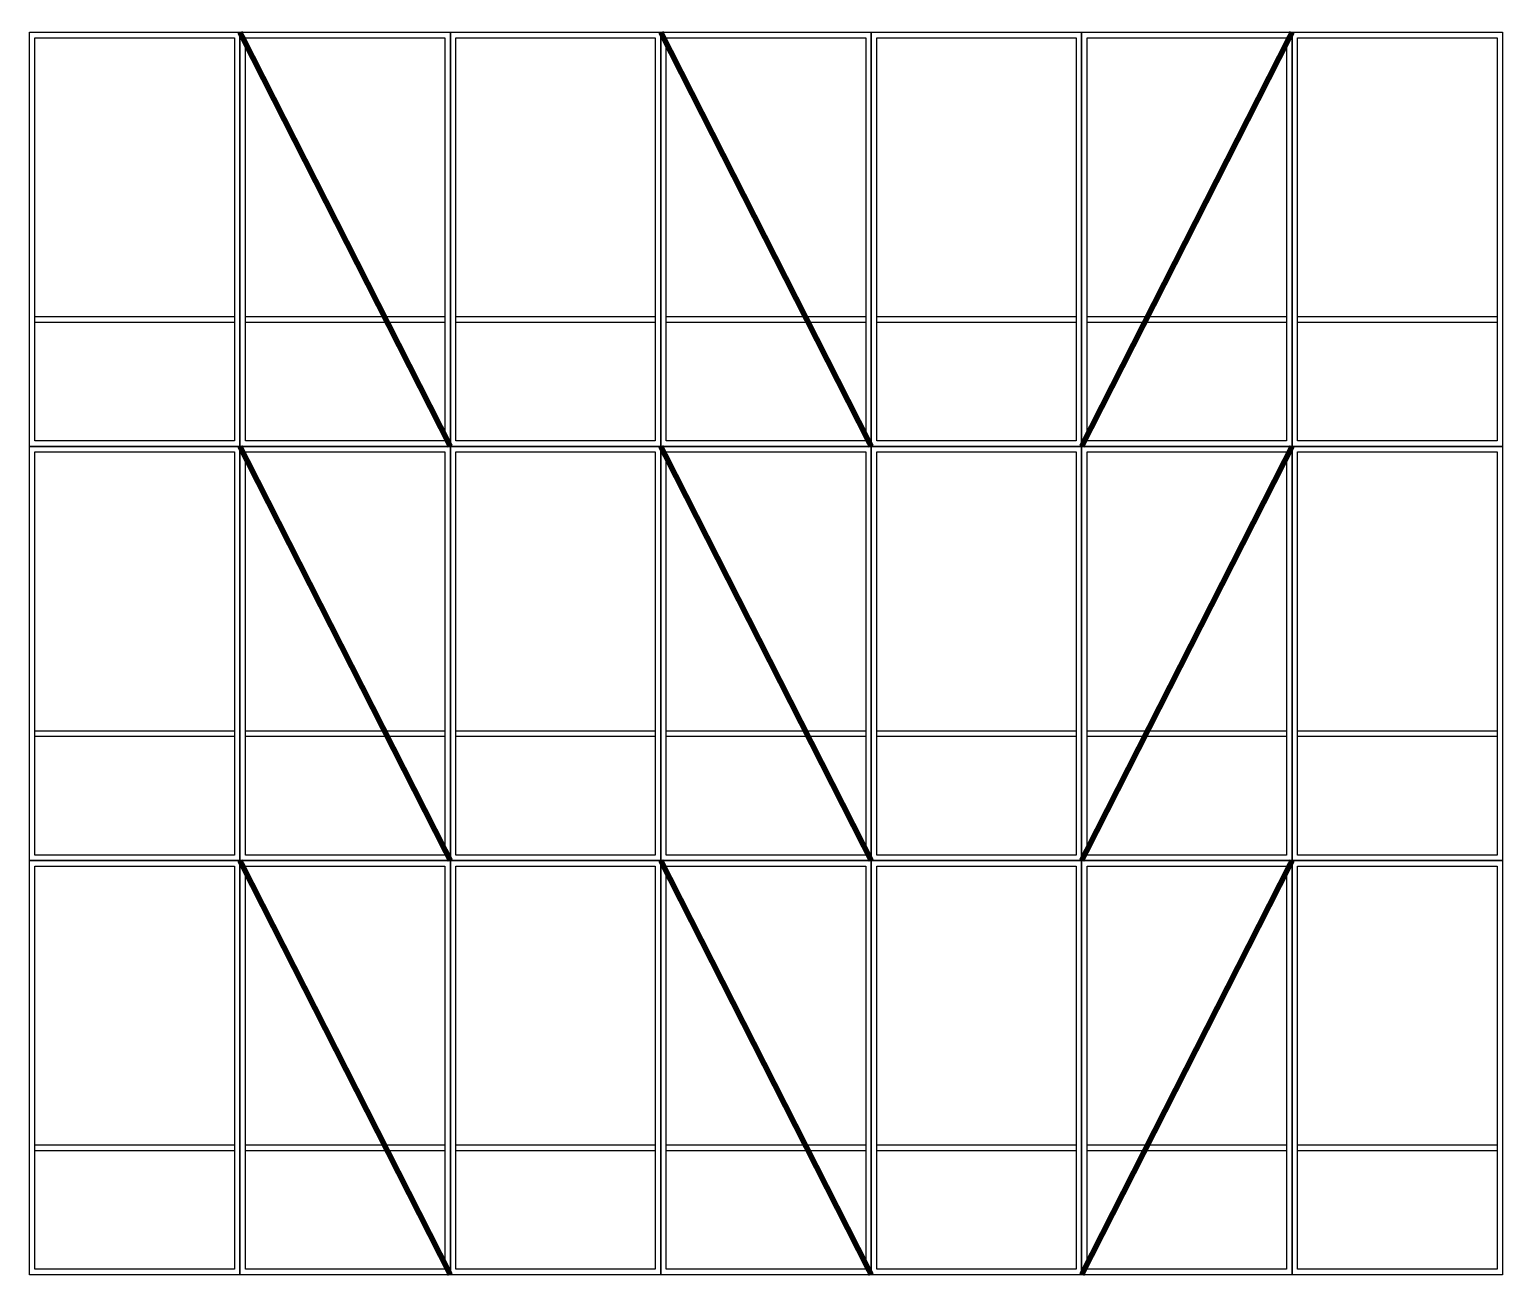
# Model space of a CAD drawing. Header units: metres. Extents: x -300 to 4827, y -95 to 2390.
# Drawn here: x 4173 to 4707, y 342 to 791 of the extents above; entities that cross this region are included whole.
import ezdxf

# ---------------------------------------------------------------- set-up
doc = ezdxf.new("R2010")
doc.units = ezdxf.units.M
for name, color, linetype in [('diagonal_braces', 5, 'CONTINUOUS'), ('rect_polygon', 7, 'CONTINUOUS'), ('rung', 7, 'CONTINUOUS')]:
    doc.layers.add(name, color=color, linetype=linetype)

msp = doc.modelspace()

# ---------------------------------------------------------------- linework, layer by layer
at = {"layer": 'diagonal_braces'}
for points in [[(4249.6, 790, 2, 2, 0), (4325.8, 640, 2, 2, 0)], [(4249.6, 790, 2, 2, 0), (4325.8, 640, 2, 2, 0)], [(4249.6, 790, 2, 2, 0), (4325.8, 640, 2, 2, 0)], [(4249.6, 790, 2, 2, 0), (4325.8, 640, 2, 2, 0)], [(4249.6, 790, 2, 2, 0), (4325.8, 640, 2, 2, 0)], [(4249.6, 790, 2, 2, 0), (4325.8, 640, 2, 2, 0)], [(4249.6, 790, 2, 2, 0), (4325.8, 640, 2, 2, 0)], [(4249.6, 790, 2, 2, 0), (4325.8, 640, 2, 2, 0)], [(4402, 790, 2, 2, 0), (4478.2, 640, 2, 2, 0)], [(4402, 790, 2, 2, 0), (4478.2, 640, 2, 2, 0)], [(4402, 790, 2, 2, 0), (4478.2, 640, 2, 2, 0)], [(4402, 790, 2, 2, 0), (4478.2, 640, 2, 2, 0)], [(4402, 790, 2, 2, 0), (4478.2, 640, 2, 2, 0)], [(4402, 790, 2, 2, 0), (4478.2, 640, 2, 2, 0)], [(4402, 790, 2, 2, 0), (4478.2, 640, 2, 2, 0)], [(4402, 790, 2, 2, 0), (4478.2, 640, 2, 2, 0)], [(4554.4, 640, 2, 2, 0), (4630.6, 790, 2, 2, 0)], [(4554.4, 640, 2, 2, 0), (4630.6, 790, 2, 2, 0)], [(4554.4, 640, 2, 2, 0), (4630.6, 790, 2, 2, 0)], [(4554.4, 640, 2, 2, 0), (4630.6, 790, 2, 2, 0)], [(4554.4, 640, 2, 2, 0), (4630.6, 790, 2, 2, 0)], [(4554.4, 640, 2, 2, 0), (4630.6, 790, 2, 2, 0)], [(4554.4, 640, 2, 2, 0), (4630.6, 790, 2, 2, 0)], [(4554.4, 640, 2, 2, 0), (4630.6, 790, 2, 2, 0)], [(4249.6, 640, 2, 2, 0), (4325.8, 490, 2, 2, 0)], [(4249.6, 640, 2, 2, 0), (4325.8, 490, 2, 2, 0)], [(4249.6, 640, 2, 2, 0), (4325.8, 490, 2, 2, 0)], [(4249.6, 640, 2, 2, 0), (4325.8, 490, 2, 2, 0)], [(4249.6, 640, 2, 2, 0), (4325.8, 490, 2, 2, 0)], [(4249.6, 640, 2, 2, 0), (4325.8, 490, 2, 2, 0)], [(4249.6, 640, 2, 2, 0), (4325.8, 490, 2, 2, 0)], [(4249.6, 640, 2, 2, 0), (4325.8, 490, 2, 2, 0)], [(4402, 640, 2, 2, 0), (4478.2, 490, 2, 2, 0)], [(4402, 640, 2, 2, 0), (4478.2, 490, 2, 2, 0)], [(4402, 640, 2, 2, 0), (4478.2, 490, 2, 2, 0)], [(4402, 640, 2, 2, 0), (4478.2, 490, 2, 2, 0)], [(4402, 640, 2, 2, 0), (4478.2, 490, 2, 2, 0)], [(4402, 640, 2, 2, 0), (4478.2, 490, 2, 2, 0)], [(4402, 640, 2, 2, 0), (4478.2, 490, 2, 2, 0)], [(4402, 640, 2, 2, 0), (4478.2, 490, 2, 2, 0)], [(4554.4, 490, 2, 2, 0), (4630.6, 640, 2, 2, 0)], [(4554.4, 490, 2, 2, 0), (4630.6, 640, 2, 2, 0)], [(4554.4, 490, 2, 2, 0), (4630.6, 640, 2, 2, 0)], [(4554.4, 490, 2, 2, 0), (4630.6, 640, 2, 2, 0)], [(4554.4, 490, 2, 2, 0), (4630.6, 640, 2, 2, 0)], [(4554.4, 490, 2, 2, 0), (4630.6, 640, 2, 2, 0)], [(4554.4, 490, 2, 2, 0), (4630.6, 640, 2, 2, 0)], [(4554.4, 490, 2, 2, 0), (4630.6, 640, 2, 2, 0)], [(4249.6, 490, 2, 2, 0), (4325.8, 340, 2, 2, 0)], [(4249.6, 490, 2, 2, 0), (4325.8, 340, 2, 2, 0)], [(4249.6, 490, 2, 2, 0), (4325.8, 340, 2, 2, 0)], [(4249.6, 490, 2, 2, 0), (4325.8, 340, 2, 2, 0)], [(4249.6, 490, 2, 2, 0), (4325.8, 340, 2, 2, 0)], [(4249.6, 490, 2, 2, 0), (4325.8, 340, 2, 2, 0)], [(4249.6, 490, 2, 2, 0), (4325.8, 340, 2, 2, 0)], [(4249.6, 490, 2, 2, 0), (4325.8, 340, 2, 2, 0)], [(4402, 490, 2, 2, 0), (4478.2, 340, 2, 2, 0)], [(4402, 490, 2, 2, 0), (4478.2, 340, 2, 2, 0)], [(4402, 490, 2, 2, 0), (4478.2, 340, 2, 2, 0)], [(4402, 490, 2, 2, 0), (4478.2, 340, 2, 2, 0)], [(4402, 490, 2, 2, 0), (4478.2, 340, 2, 2, 0)], [(4402, 490, 2, 2, 0), (4478.2, 340, 2, 2, 0)], [(4402, 490, 2, 2, 0), (4478.2, 340, 2, 2, 0)], [(4402, 490, 2, 2, 0), (4478.2, 340, 2, 2, 0)], [(4554.4, 340, 2, 2, 0), (4630.6, 490, 2, 2, 0)], [(4554.4, 340, 2, 2, 0), (4630.6, 490, 2, 2, 0)], [(4554.4, 340, 2, 2, 0), (4630.6, 490, 2, 2, 0)], [(4554.4, 340, 2, 2, 0), (4630.6, 490, 2, 2, 0)], [(4554.4, 340, 2, 2, 0), (4630.6, 490, 2, 2, 0)], [(4554.4, 340, 2, 2, 0), (4630.6, 490, 2, 2, 0)], [(4554.4, 340, 2, 2, 0), (4630.6, 490, 2, 2, 0)], [(4554.4, 340, 2, 2, 0), (4630.6, 490, 2, 2, 0)]]:
    msp.add_lwpolyline(points, format="xyseb", dxfattribs=at)
at = {"layer": 'rect_polygon'}
for points in [[(4173.4, 640), (4173.4, 790), (4249.6, 790), (4249.6, 640)], [(4173.4, 640), (4173.4, 790), (4249.6, 790), (4249.6, 640)], [(4173.4, 640), (4173.4, 790), (4249.6, 790), (4249.6, 640)], [(4173.4, 640), (4173.4, 790), (4249.6, 790), (4249.6, 640)], [(4173.4, 640), (4173.4, 790), (4249.6, 790), (4249.6, 640)], [(4173.4, 640), (4173.4, 790), (4249.6, 790), (4249.6, 640)], [(4173.4, 640), (4173.4, 790), (4249.6, 790), (4249.6, 640)], [(4173.4, 640), (4173.4, 790), (4249.6, 790), (4249.6, 640)], [(4249.6, 640), (4249.6, 790), (4325.8, 790), (4325.8, 640)], [(4249.6, 640), (4249.6, 790), (4325.8, 790), (4325.8, 640)], [(4249.6, 640), (4249.6, 790), (4325.8, 790), (4325.8, 640)], [(4249.6, 640), (4249.6, 790), (4325.8, 790), (4325.8, 640)], [(4249.6, 640), (4249.6, 790), (4325.8, 790), (4325.8, 640)], [(4249.6, 640), (4249.6, 790), (4325.8, 790), (4325.8, 640)], [(4249.6, 640), (4249.6, 790), (4325.8, 790), (4325.8, 640)], [(4249.6, 640), (4249.6, 790), (4325.8, 790), (4325.8, 640)], [(4325.8, 640), (4325.8, 790), (4402, 790), (4402, 640)], [(4325.8, 640), (4325.8, 790), (4402, 790), (4402, 640)], [(4325.8, 640), (4325.8, 790), (4402, 790), (4402, 640)], [(4325.8, 640), (4325.8, 790), (4402, 790), (4402, 640)], [(4325.8, 640), (4325.8, 790), (4402, 790), (4402, 640)], [(4325.8, 640), (4325.8, 790), (4402, 790), (4402, 640)], [(4325.8, 640), (4325.8, 790), (4402, 790), (4402, 640)], [(4325.8, 640), (4325.8, 790), (4402, 790), (4402, 640)], [(4402, 640), (4402, 790), (4478.2, 790), (4478.2, 640)], [(4402, 640), (4402, 790), (4478.2, 790), (4478.2, 640)], [(4402, 640), (4402, 790), (4478.2, 790), (4478.2, 640)], [(4402, 640), (4402, 790), (4478.2, 790), (4478.2, 640)], [(4402, 640), (4402, 790), (4478.2, 790), (4478.2, 640)], [(4402, 640), (4402, 790), (4478.2, 790), (4478.2, 640)], [(4402, 640), (4402, 790), (4478.2, 790), (4478.2, 640)], [(4402, 640), (4402, 790), (4478.2, 790), (4478.2, 640)], [(4478.2, 640), (4478.2, 790), (4554.4, 790), (4554.4, 640)], [(4478.2, 640), (4478.2, 790), (4554.4, 790), (4554.4, 640)], [(4478.2, 640), (4478.2, 790), (4554.4, 790), (4554.4, 640)], [(4478.2, 640), (4478.2, 790), (4554.4, 790), (4554.4, 640)], [(4478.2, 640), (4478.2, 790), (4554.4, 790), (4554.4, 640)], [(4478.2, 640), (4478.2, 790), (4554.4, 790), (4554.4, 640)], [(4478.2, 640), (4478.2, 790), (4554.4, 790), (4554.4, 640)], [(4478.2, 640), (4478.2, 790), (4554.4, 790), (4554.4, 640)], [(4554.4, 640), (4554.4, 790), (4630.6, 790), (4630.6, 640)], [(4554.4, 640), (4554.4, 790), (4630.6, 790), (4630.6, 640)], [(4554.4, 640), (4554.4, 790), (4630.6, 790), (4630.6, 640)], [(4554.4, 640), (4554.4, 790), (4630.6, 790), (4630.6, 640)], [(4554.4, 640), (4554.4, 790), (4630.6, 790), (4630.6, 640)], [(4554.4, 640), (4554.4, 790), (4630.6, 790), (4630.6, 640)], [(4554.4, 640), (4554.4, 790), (4630.6, 790), (4630.6, 640)], [(4554.4, 640), (4554.4, 790), (4630.6, 790), (4630.6, 640)], [(4630.6, 640), (4630.6, 790), (4706.8, 790), (4706.8, 640)], [(4630.6, 640), (4630.6, 790), (4706.8, 790), (4706.8, 640)], [(4630.6, 640), (4630.6, 790), (4706.8, 790), (4706.8, 640)], [(4630.6, 640), (4630.6, 790), (4706.8, 790), (4706.8, 640)], [(4630.6, 640), (4630.6, 790), (4706.8, 790), (4706.8, 640)], [(4630.6, 640), (4630.6, 790), (4706.8, 790), (4706.8, 640)], [(4630.6, 640), (4630.6, 790), (4706.8, 790), (4706.8, 640)], [(4630.6, 640), (4630.6, 790), (4706.8, 790), (4706.8, 640)], [(4175.4, 642), (4175.4, 788), (4247.6, 788), (4247.6, 642)], [(4175.4, 642), (4175.4, 788), (4247.6, 788), (4247.6, 642)], [(4175.4, 642), (4175.4, 788), (4247.6, 788), (4247.6, 642)], [(4175.4, 642), (4175.4, 788), (4247.6, 788), (4247.6, 642)], [(4175.4, 642), (4175.4, 788), (4247.6, 788), (4247.6, 642)], [(4175.4, 642), (4175.4, 788), (4247.6, 788), (4247.6, 642)], [(4175.4, 642), (4175.4, 788), (4247.6, 788), (4247.6, 642)], [(4175.4, 642), (4175.4, 788), (4247.6, 788), (4247.6, 642)], [(4251.6, 642), (4251.6, 788), (4323.8, 788), (4323.8, 642)], [(4251.6, 642), (4251.6, 788), (4323.8, 788), (4323.8, 642)], [(4251.6, 642), (4251.6, 788), (4323.8, 788), (4323.8, 642)], [(4251.6, 642), (4251.6, 788), (4323.8, 788), (4323.8, 642)], [(4251.6, 642), (4251.6, 788), (4323.8, 788), (4323.8, 642)], [(4251.6, 642), (4251.6, 788), (4323.8, 788), (4323.8, 642)], [(4251.6, 642), (4251.6, 788), (4323.8, 788), (4323.8, 642)], [(4251.6, 642), (4251.6, 788), (4323.8, 788), (4323.8, 642)], [(4327.8, 642), (4327.8, 788), (4400, 788), (4400, 642)], [(4327.8, 642), (4327.8, 788), (4400, 788), (4400, 642)], [(4327.8, 642), (4327.8, 788), (4400, 788), (4400, 642)], [(4327.8, 642), (4327.8, 788), (4400, 788), (4400, 642)], [(4327.8, 642), (4327.8, 788), (4400, 788), (4400, 642)], [(4327.8, 642), (4327.8, 788), (4400, 788), (4400, 642)], [(4327.8, 642), (4327.8, 788), (4400, 788), (4400, 642)], [(4327.8, 642), (4327.8, 788), (4400, 788), (4400, 642)], [(4404, 642), (4404, 788), (4476.2, 788), (4476.2, 642)], [(4404, 642), (4404, 788), (4476.2, 788), (4476.2, 642)], [(4404, 642), (4404, 788), (4476.2, 788), (4476.2, 642)], [(4404, 642), (4404, 788), (4476.2, 788), (4476.2, 642)], [(4404, 642), (4404, 788), (4476.2, 788), (4476.2, 642)], [(4404, 642), (4404, 788), (4476.2, 788), (4476.2, 642)], [(4404, 642), (4404, 788), (4476.2, 788), (4476.2, 642)], [(4404, 642), (4404, 788), (4476.2, 788), (4476.2, 642)], [(4480.2, 642), (4480.2, 788), (4552.4, 788), (4552.4, 642)], [(4480.2, 642), (4480.2, 788), (4552.4, 788), (4552.4, 642)], [(4480.2, 642), (4480.2, 788), (4552.4, 788), (4552.4, 642)], [(4480.2, 642), (4480.2, 788), (4552.4, 788), (4552.4, 642)], [(4480.2, 642), (4480.2, 788), (4552.4, 788), (4552.4, 642)], [(4480.2, 642), (4480.2, 788), (4552.4, 788), (4552.4, 642)], [(4480.2, 642), (4480.2, 788), (4552.4, 788), (4552.4, 642)], [(4480.2, 642), (4480.2, 788), (4552.4, 788), (4552.4, 642)], [(4556.4, 642), (4556.4, 788), (4628.6, 788), (4628.6, 642)], [(4556.4, 642), (4556.4, 788), (4628.6, 788), (4628.6, 642)], [(4556.4, 642), (4556.4, 788), (4628.6, 788), (4628.6, 642)], [(4556.4, 642), (4556.4, 788), (4628.6, 788), (4628.6, 642)], [(4556.4, 642), (4556.4, 788), (4628.6, 788), (4628.6, 642)], [(4556.4, 642), (4556.4, 788), (4628.6, 788), (4628.6, 642)], [(4556.4, 642), (4556.4, 788), (4628.6, 788), (4628.6, 642)], [(4556.4, 642), (4556.4, 788), (4628.6, 788), (4628.6, 642)], [(4632.6, 642), (4632.6, 788), (4704.8, 788), (4704.8, 642)], [(4632.6, 642), (4632.6, 788), (4704.8, 788), (4704.8, 642)], [(4632.6, 642), (4632.6, 788), (4704.8, 788), (4704.8, 642)], [(4632.6, 642), (4632.6, 788), (4704.8, 788), (4704.8, 642)], [(4632.6, 642), (4632.6, 788), (4704.8, 788), (4704.8, 642)], [(4632.6, 642), (4632.6, 788), (4704.8, 788), (4704.8, 642)], [(4632.6, 642), (4632.6, 788), (4704.8, 788), (4704.8, 642)], [(4632.6, 642), (4632.6, 788), (4704.8, 788), (4704.8, 642)], [(4173.4, 490), (4173.4, 640), (4249.6, 640), (4249.6, 490)], [(4173.4, 490), (4173.4, 640), (4249.6, 640), (4249.6, 490)], [(4173.4, 490), (4173.4, 640), (4249.6, 640), (4249.6, 490)], [(4173.4, 490), (4173.4, 640), (4249.6, 640), (4249.6, 490)], [(4173.4, 490), (4173.4, 640), (4249.6, 640), (4249.6, 490)], [(4173.4, 490), (4173.4, 640), (4249.6, 640), (4249.6, 490)], [(4173.4, 490), (4173.4, 640), (4249.6, 640), (4249.6, 490)], [(4173.4, 490), (4173.4, 640), (4249.6, 640), (4249.6, 490)], [(4175.4, 492), (4175.4, 638), (4247.6, 638), (4247.6, 492)], [(4175.4, 492), (4175.4, 638), (4247.6, 638), (4247.6, 492)], [(4175.4, 492), (4175.4, 638), (4247.6, 638), (4247.6, 492)], [(4175.4, 492), (4175.4, 638), (4247.6, 638), (4247.6, 492)], [(4175.4, 492), (4175.4, 638), (4247.6, 638), (4247.6, 492)], [(4175.4, 492), (4175.4, 638), (4247.6, 638), (4247.6, 492)], [(4175.4, 492), (4175.4, 638), (4247.6, 638), (4247.6, 492)], [(4175.4, 492), (4175.4, 638), (4247.6, 638), (4247.6, 492)], [(4249.6, 490), (4249.6, 640), (4325.8, 640), (4325.8, 490)], [(4249.6, 490), (4249.6, 640), (4325.8, 640), (4325.8, 490)], [(4249.6, 490), (4249.6, 640), (4325.8, 640), (4325.8, 490)], [(4249.6, 490), (4249.6, 640), (4325.8, 640), (4325.8, 490)], [(4249.6, 490), (4249.6, 640), (4325.8, 640), (4325.8, 490)], [(4249.6, 490), (4249.6, 640), (4325.8, 640), (4325.8, 490)], [(4249.6, 490), (4249.6, 640), (4325.8, 640), (4325.8, 490)], [(4249.6, 490), (4249.6, 640), (4325.8, 640), (4325.8, 490)], [(4251.6, 492), (4251.6, 638), (4323.8, 638), (4323.8, 492)], [(4251.6, 492), (4251.6, 638), (4323.8, 638), (4323.8, 492)], [(4251.6, 492), (4251.6, 638), (4323.8, 638), (4323.8, 492)], [(4251.6, 492), (4251.6, 638), (4323.8, 638), (4323.8, 492)], [(4251.6, 492), (4251.6, 638), (4323.8, 638), (4323.8, 492)], [(4251.6, 492), (4251.6, 638), (4323.8, 638), (4323.8, 492)], [(4251.6, 492), (4251.6, 638), (4323.8, 638), (4323.8, 492)], [(4251.6, 492), (4251.6, 638), (4323.8, 638), (4323.8, 492)], [(4325.8, 490), (4325.8, 640), (4402, 640), (4402, 490)], [(4325.8, 490), (4325.8, 640), (4402, 640), (4402, 490)], [(4325.8, 490), (4325.8, 640), (4402, 640), (4402, 490)], [(4325.8, 490), (4325.8, 640), (4402, 640), (4402, 490)], [(4325.8, 490), (4325.8, 640), (4402, 640), (4402, 490)], [(4325.8, 490), (4325.8, 640), (4402, 640), (4402, 490)], [(4325.8, 490), (4325.8, 640), (4402, 640), (4402, 490)], [(4325.8, 490), (4325.8, 640), (4402, 640), (4402, 490)], [(4327.8, 492), (4327.8, 638), (4400, 638), (4400, 492)], [(4327.8, 492), (4327.8, 638), (4400, 638), (4400, 492)], [(4327.8, 492), (4327.8, 638), (4400, 638), (4400, 492)], [(4327.8, 492), (4327.8, 638), (4400, 638), (4400, 492)], [(4327.8, 492), (4327.8, 638), (4400, 638), (4400, 492)], [(4327.8, 492), (4327.8, 638), (4400, 638), (4400, 492)], [(4327.8, 492), (4327.8, 638), (4400, 638), (4400, 492)], [(4327.8, 492), (4327.8, 638), (4400, 638), (4400, 492)], [(4402, 490), (4402, 640), (4478.2, 640), (4478.2, 490)], [(4402, 490), (4402, 640), (4478.2, 640), (4478.2, 490)], [(4402, 490), (4402, 640), (4478.2, 640), (4478.2, 490)], [(4402, 490), (4402, 640), (4478.2, 640), (4478.2, 490)], [(4402, 490), (4402, 640), (4478.2, 640), (4478.2, 490)], [(4402, 490), (4402, 640), (4478.2, 640), (4478.2, 490)], [(4402, 490), (4402, 640), (4478.2, 640), (4478.2, 490)], [(4402, 490), (4402, 640), (4478.2, 640), (4478.2, 490)], [(4404, 492), (4404, 638), (4476.2, 638), (4476.2, 492)], [(4404, 492), (4404, 638), (4476.2, 638), (4476.2, 492)], [(4404, 492), (4404, 638), (4476.2, 638), (4476.2, 492)], [(4404, 492), (4404, 638), (4476.2, 638), (4476.2, 492)], [(4404, 492), (4404, 638), (4476.2, 638), (4476.2, 492)], [(4404, 492), (4404, 638), (4476.2, 638), (4476.2, 492)], [(4404, 492), (4404, 638), (4476.2, 638), (4476.2, 492)], [(4404, 492), (4404, 638), (4476.2, 638), (4476.2, 492)], [(4478.2, 490), (4478.2, 640), (4554.4, 640), (4554.4, 490)], [(4478.2, 490), (4478.2, 640), (4554.4, 640), (4554.4, 490)], [(4478.2, 490), (4478.2, 640), (4554.4, 640), (4554.4, 490)], [(4478.2, 490), (4478.2, 640), (4554.4, 640), (4554.4, 490)], [(4478.2, 490), (4478.2, 640), (4554.4, 640), (4554.4, 490)], [(4478.2, 490), (4478.2, 640), (4554.4, 640), (4554.4, 490)], [(4478.2, 490), (4478.2, 640), (4554.4, 640), (4554.4, 490)], [(4478.2, 490), (4478.2, 640), (4554.4, 640), (4554.4, 490)], [(4480.2, 492), (4480.2, 638), (4552.4, 638), (4552.4, 492)], [(4480.2, 492), (4480.2, 638), (4552.4, 638), (4552.4, 492)], [(4480.2, 492), (4480.2, 638), (4552.4, 638), (4552.4, 492)], [(4480.2, 492), (4480.2, 638), (4552.4, 638), (4552.4, 492)], [(4480.2, 492), (4480.2, 638), (4552.4, 638), (4552.4, 492)], [(4480.2, 492), (4480.2, 638), (4552.4, 638), (4552.4, 492)], [(4480.2, 492), (4480.2, 638), (4552.4, 638), (4552.4, 492)], [(4480.2, 492), (4480.2, 638), (4552.4, 638), (4552.4, 492)], [(4554.4, 490), (4554.4, 640), (4630.6, 640), (4630.6, 490)], [(4554.4, 490), (4554.4, 640), (4630.6, 640), (4630.6, 490)], [(4554.4, 490), (4554.4, 640), (4630.6, 640), (4630.6, 490)], [(4554.4, 490), (4554.4, 640), (4630.6, 640), (4630.6, 490)], [(4554.4, 490), (4554.4, 640), (4630.6, 640), (4630.6, 490)], [(4554.4, 490), (4554.4, 640), (4630.6, 640), (4630.6, 490)], [(4554.4, 490), (4554.4, 640), (4630.6, 640), (4630.6, 490)], [(4554.4, 490), (4554.4, 640), (4630.6, 640), (4630.6, 490)], [(4556.4, 492), (4556.4, 638), (4628.6, 638), (4628.6, 492)], [(4556.4, 492), (4556.4, 638), (4628.6, 638), (4628.6, 492)], [(4556.4, 492), (4556.4, 638), (4628.6, 638), (4628.6, 492)], [(4556.4, 492), (4556.4, 638), (4628.6, 638), (4628.6, 492)], [(4556.4, 492), (4556.4, 638), (4628.6, 638), (4628.6, 492)], [(4556.4, 492), (4556.4, 638), (4628.6, 638), (4628.6, 492)], [(4556.4, 492), (4556.4, 638), (4628.6, 638), (4628.6, 492)], [(4556.4, 492), (4556.4, 638), (4628.6, 638), (4628.6, 492)], [(4630.6, 490), (4630.6, 640), (4706.8, 640), (4706.8, 490)], [(4630.6, 490), (4630.6, 640), (4706.8, 640), (4706.8, 490)], [(4630.6, 490), (4630.6, 640), (4706.8, 640), (4706.8, 490)], [(4630.6, 490), (4630.6, 640), (4706.8, 640), (4706.8, 490)], [(4630.6, 490), (4630.6, 640), (4706.8, 640), (4706.8, 490)], [(4630.6, 490), (4630.6, 640), (4706.8, 640), (4706.8, 490)], [(4630.6, 490), (4630.6, 640), (4706.8, 640), (4706.8, 490)], [(4630.6, 490), (4630.6, 640), (4706.8, 640), (4706.8, 490)], [(4632.6, 492), (4632.6, 638), (4704.8, 638), (4704.8, 492)], [(4632.6, 492), (4632.6, 638), (4704.8, 638), (4704.8, 492)], [(4632.6, 492), (4632.6, 638), (4704.8, 638), (4704.8, 492)], [(4632.6, 492), (4632.6, 638), (4704.8, 638), (4704.8, 492)], [(4632.6, 492), (4632.6, 638), (4704.8, 638), (4704.8, 492)], [(4632.6, 492), (4632.6, 638), (4704.8, 638), (4704.8, 492)], [(4632.6, 492), (4632.6, 638), (4704.8, 638), (4704.8, 492)], [(4632.6, 492), (4632.6, 638), (4704.8, 638), (4704.8, 492)], [(4173.4, 340), (4173.4, 490), (4249.6, 490), (4249.6, 340)], [(4173.4, 340), (4173.4, 490), (4249.6, 490), (4249.6, 340)], [(4173.4, 340), (4173.4, 490), (4249.6, 490), (4249.6, 340)], [(4173.4, 340), (4173.4, 490), (4249.6, 490), (4249.6, 340)], [(4173.4, 340), (4173.4, 490), (4249.6, 490), (4249.6, 340)], [(4173.4, 340), (4173.4, 490), (4249.6, 490), (4249.6, 340)], [(4173.4, 340), (4173.4, 490), (4249.6, 490), (4249.6, 340)], [(4173.4, 340), (4173.4, 490), (4249.6, 490), (4249.6, 340)], [(4175.4, 342), (4175.4, 488), (4247.6, 488), (4247.6, 342)], [(4175.4, 342), (4175.4, 488), (4247.6, 488), (4247.6, 342)], [(4175.4, 342), (4175.4, 488), (4247.6, 488), (4247.6, 342)], [(4175.4, 342), (4175.4, 488), (4247.6, 488), (4247.6, 342)], [(4175.4, 342), (4175.4, 488), (4247.6, 488), (4247.6, 342)], [(4175.4, 342), (4175.4, 488), (4247.6, 488), (4247.6, 342)], [(4175.4, 342), (4175.4, 488), (4247.6, 488), (4247.6, 342)], [(4175.4, 342), (4175.4, 488), (4247.6, 488), (4247.6, 342)], [(4249.6, 340), (4249.6, 490), (4325.8, 490), (4325.8, 340)], [(4249.6, 340), (4249.6, 490), (4325.8, 490), (4325.8, 340)], [(4249.6, 340), (4249.6, 490), (4325.8, 490), (4325.8, 340)], [(4249.6, 340), (4249.6, 490), (4325.8, 490), (4325.8, 340)], [(4249.6, 340), (4249.6, 490), (4325.8, 490), (4325.8, 340)], [(4249.6, 340), (4249.6, 490), (4325.8, 490), (4325.8, 340)], [(4249.6, 340), (4249.6, 490), (4325.8, 490), (4325.8, 340)], [(4249.6, 340), (4249.6, 490), (4325.8, 490), (4325.8, 340)], [(4251.6, 342), (4251.6, 488), (4323.8, 488), (4323.8, 342)], [(4251.6, 342), (4251.6, 488), (4323.8, 488), (4323.8, 342)], [(4251.6, 342), (4251.6, 488), (4323.8, 488), (4323.8, 342)], [(4251.6, 342), (4251.6, 488), (4323.8, 488), (4323.8, 342)], [(4251.6, 342), (4251.6, 488), (4323.8, 488), (4323.8, 342)], [(4251.6, 342), (4251.6, 488), (4323.8, 488), (4323.8, 342)], [(4251.6, 342), (4251.6, 488), (4323.8, 488), (4323.8, 342)], [(4251.6, 342), (4251.6, 488), (4323.8, 488), (4323.8, 342)], [(4325.8, 340), (4325.8, 490), (4402, 490), (4402, 340)], [(4325.8, 340), (4325.8, 490), (4402, 490), (4402, 340)], [(4325.8, 340), (4325.8, 490), (4402, 490), (4402, 340)], [(4325.8, 340), (4325.8, 490), (4402, 490), (4402, 340)], [(4325.8, 340), (4325.8, 490), (4402, 490), (4402, 340)], [(4325.8, 340), (4325.8, 490), (4402, 490), (4402, 340)], [(4325.8, 340), (4325.8, 490), (4402, 490), (4402, 340)], [(4325.8, 340), (4325.8, 490), (4402, 490), (4402, 340)], [(4327.8, 342), (4327.8, 488), (4400, 488), (4400, 342)], [(4327.8, 342), (4327.8, 488), (4400, 488), (4400, 342)], [(4327.8, 342), (4327.8, 488), (4400, 488), (4400, 342)], [(4327.8, 342), (4327.8, 488), (4400, 488), (4400, 342)], [(4327.8, 342), (4327.8, 488), (4400, 488), (4400, 342)], [(4327.8, 342), (4327.8, 488), (4400, 488), (4400, 342)], [(4327.8, 342), (4327.8, 488), (4400, 488), (4400, 342)], [(4327.8, 342), (4327.8, 488), (4400, 488), (4400, 342)], [(4402, 340), (4402, 490), (4478.2, 490), (4478.2, 340)], [(4402, 340), (4402, 490), (4478.2, 490), (4478.2, 340)], [(4402, 340), (4402, 490), (4478.2, 490), (4478.2, 340)], [(4402, 340), (4402, 490), (4478.2, 490), (4478.2, 340)], [(4402, 340), (4402, 490), (4478.2, 490), (4478.2, 340)], [(4402, 340), (4402, 490), (4478.2, 490), (4478.2, 340)], [(4402, 340), (4402, 490), (4478.2, 490), (4478.2, 340)], [(4402, 340), (4402, 490), (4478.2, 490), (4478.2, 340)], [(4404, 342), (4404, 488), (4476.2, 488), (4476.2, 342)], [(4404, 342), (4404, 488), (4476.2, 488), (4476.2, 342)], [(4404, 342), (4404, 488), (4476.2, 488), (4476.2, 342)], [(4404, 342), (4404, 488), (4476.2, 488), (4476.2, 342)], [(4404, 342), (4404, 488), (4476.2, 488), (4476.2, 342)], [(4404, 342), (4404, 488), (4476.2, 488), (4476.2, 342)], [(4404, 342), (4404, 488), (4476.2, 488), (4476.2, 342)], [(4404, 342), (4404, 488), (4476.2, 488), (4476.2, 342)], [(4478.2, 340), (4478.2, 490), (4554.4, 490), (4554.4, 340)], [(4478.2, 340), (4478.2, 490), (4554.4, 490), (4554.4, 340)], [(4478.2, 340), (4478.2, 490), (4554.4, 490), (4554.4, 340)], [(4478.2, 340), (4478.2, 490), (4554.4, 490), (4554.4, 340)], [(4478.2, 340), (4478.2, 490), (4554.4, 490), (4554.4, 340)], [(4478.2, 340), (4478.2, 490), (4554.4, 490), (4554.4, 340)], [(4478.2, 340), (4478.2, 490), (4554.4, 490), (4554.4, 340)], [(4478.2, 340), (4478.2, 490), (4554.4, 490), (4554.4, 340)], [(4480.2, 342), (4480.2, 488), (4552.4, 488), (4552.4, 342)], [(4480.2, 342), (4480.2, 488), (4552.4, 488), (4552.4, 342)], [(4480.2, 342), (4480.2, 488), (4552.4, 488), (4552.4, 342)], [(4480.2, 342), (4480.2, 488), (4552.4, 488), (4552.4, 342)], [(4480.2, 342), (4480.2, 488), (4552.4, 488), (4552.4, 342)], [(4480.2, 342), (4480.2, 488), (4552.4, 488), (4552.4, 342)], [(4480.2, 342), (4480.2, 488), (4552.4, 488), (4552.4, 342)], [(4480.2, 342), (4480.2, 488), (4552.4, 488), (4552.4, 342)], [(4554.4, 340), (4554.4, 490), (4630.6, 490), (4630.6, 340)], [(4554.4, 340), (4554.4, 490), (4630.6, 490), (4630.6, 340)], [(4554.4, 340), (4554.4, 490), (4630.6, 490), (4630.6, 340)], [(4554.4, 340), (4554.4, 490), (4630.6, 490), (4630.6, 340)], [(4554.4, 340), (4554.4, 490), (4630.6, 490), (4630.6, 340)], [(4554.4, 340), (4554.4, 490), (4630.6, 490), (4630.6, 340)], [(4554.4, 340), (4554.4, 490), (4630.6, 490), (4630.6, 340)], [(4554.4, 340), (4554.4, 490), (4630.6, 490), (4630.6, 340)], [(4556.4, 342), (4556.4, 488), (4628.6, 488), (4628.6, 342)], [(4556.4, 342), (4556.4, 488), (4628.6, 488), (4628.6, 342)], [(4556.4, 342), (4556.4, 488), (4628.6, 488), (4628.6, 342)], [(4556.4, 342), (4556.4, 488), (4628.6, 488), (4628.6, 342)], [(4556.4, 342), (4556.4, 488), (4628.6, 488), (4628.6, 342)], [(4556.4, 342), (4556.4, 488), (4628.6, 488), (4628.6, 342)], [(4556.4, 342), (4556.4, 488), (4628.6, 488), (4628.6, 342)], [(4556.4, 342), (4556.4, 488), (4628.6, 488), (4628.6, 342)], [(4630.6, 340), (4630.6, 490), (4706.8, 490), (4706.8, 340)], [(4630.6, 340), (4630.6, 490), (4706.8, 490), (4706.8, 340)], [(4630.6, 340), (4630.6, 490), (4706.8, 490), (4706.8, 340)], [(4630.6, 340), (4630.6, 490), (4706.8, 490), (4706.8, 340)], [(4630.6, 340), (4630.6, 490), (4706.8, 490), (4706.8, 340)], [(4630.6, 340), (4630.6, 490), (4706.8, 490), (4706.8, 340)], [(4630.6, 340), (4630.6, 490), (4706.8, 490), (4706.8, 340)], [(4630.6, 340), (4630.6, 490), (4706.8, 490), (4706.8, 340)], [(4632.6, 342), (4632.6, 488), (4704.8, 488), (4704.8, 342)], [(4632.6, 342), (4632.6, 488), (4704.8, 488), (4704.8, 342)], [(4632.6, 342), (4632.6, 488), (4704.8, 488), (4704.8, 342)], [(4632.6, 342), (4632.6, 488), (4704.8, 488), (4704.8, 342)], [(4632.6, 342), (4632.6, 488), (4704.8, 488), (4704.8, 342)], [(4632.6, 342), (4632.6, 488), (4704.8, 488), (4704.8, 342)], [(4632.6, 342), (4632.6, 488), (4704.8, 488), (4704.8, 342)], [(4632.6, 342), (4632.6, 488), (4704.8, 488), (4704.8, 342)]]:
    msp.add_lwpolyline(points, close=True, dxfattribs=at)
at = {"layer": 'rung'}
for p, q in [((4175.4, 687), (4247.6, 687)), ((4175.4, 687), (4247.6, 687)), ((4175.4, 687), (4247.6, 687)), ((4175.4, 687), (4247.6, 687)), ((4175.4, 687), (4247.6, 687)), ((4175.4, 687), (4247.6, 687)), ((4175.4, 687), (4247.6, 687)), ((4175.4, 687), (4247.6, 687)), ((4175.4, 685), (4247.6, 685)), ((4175.4, 685), (4247.6, 685)), ((4175.4, 685), (4247.6, 685)), ((4175.4, 685), (4247.6, 685)), ((4175.4, 685), (4247.6, 685)), ((4175.4, 685), (4247.6, 685)), ((4175.4, 685), (4247.6, 685)), ((4175.4, 685), (4247.6, 685)), ((4251.6, 687), (4323.8, 687)), ((4251.6, 687), (4323.8, 687)), ((4251.6, 687), (4323.8, 687)), ((4251.6, 687), (4323.8, 687)), ((4251.6, 687), (4323.8, 687)), ((4251.6, 687), (4323.8, 687)), ((4251.6, 687), (4323.8, 687)), ((4251.6, 687), (4323.8, 687)), ((4251.6, 685), (4323.8, 685)), ((4251.6, 685), (4323.8, 685)), ((4251.6, 685), (4323.8, 685)), ((4251.6, 685), (4323.8, 685)), ((4251.6, 685), (4323.8, 685)), ((4251.6, 685), (4323.8, 685)), ((4251.6, 685), (4323.8, 685)), ((4251.6, 685), (4323.8, 685)), ((4327.8, 687), (4400, 687)), ((4327.8, 687), (4400, 687)), ((4327.8, 687), (4400, 687)), ((4327.8, 687), (4400, 687)), ((4327.8, 687), (4400, 687)), ((4327.8, 687), (4400, 687)), ((4327.8, 687), (4400, 687)), ((4327.8, 687), (4400, 687)), ((4327.8, 685), (4400, 685)), ((4327.8, 685), (4400, 685)), ((4327.8, 685), (4400, 685)), ((4327.8, 685), (4400, 685)), ((4327.8, 685), (4400, 685)), ((4327.8, 685), (4400, 685)), ((4327.8, 685), (4400, 685)), ((4327.8, 685), (4400, 685)), ((4404, 687), (4476.2, 687)), ((4404, 687), (4476.2, 687)), ((4404, 687), (4476.2, 687)), ((4404, 687), (4476.2, 687)), ((4404, 687), (4476.2, 687)), ((4404, 687), (4476.2, 687)), ((4404, 687), (4476.2, 687)), ((4404, 687), (4476.2, 687)), ((4404, 685), (4476.2, 685)), ((4404, 685), (4476.2, 685)), ((4404, 685), (4476.2, 685)), ((4404, 685), (4476.2, 685)), ((4404, 685), (4476.2, 685)), ((4404, 685), (4476.2, 685)), ((4404, 685), (4476.2, 685)), ((4404, 685), (4476.2, 685)), ((4480.2, 687), (4552.4, 687)), ((4480.2, 687), (4552.4, 687)), ((4480.2, 687), (4552.4, 687)), ((4480.2, 687), (4552.4, 687)), ((4480.2, 687), (4552.4, 687)), ((4480.2, 687), (4552.4, 687)), ((4480.2, 687), (4552.4, 687)), ((4480.2, 687), (4552.4, 687)), ((4480.2, 685), (4552.4, 685)), ((4480.2, 685), (4552.4, 685)), ((4480.2, 685), (4552.4, 685)), ((4480.2, 685), (4552.4, 685)), ((4480.2, 685), (4552.4, 685)), ((4480.2, 685), (4552.4, 685)), ((4480.2, 685), (4552.4, 685)), ((4480.2, 685), (4552.4, 685)), ((4556.4, 687), (4628.6, 687)), ((4556.4, 687), (4628.6, 687)), ((4556.4, 687), (4628.6, 687)), ((4556.4, 687), (4628.6, 687)), ((4556.4, 687), (4628.6, 687)), ((4556.4, 687), (4628.6, 687)), ((4556.4, 687), (4628.6, 687)), ((4556.4, 687), (4628.6, 687)), ((4556.4, 685), (4628.6, 685)), ((4556.4, 685), (4628.6, 685)), ((4556.4, 685), (4628.6, 685)), ((4556.4, 685), (4628.6, 685)), ((4556.4, 685), (4628.6, 685)), ((4556.4, 685), (4628.6, 685)), ((4556.4, 685), (4628.6, 685)), ((4556.4, 685), (4628.6, 685)), ((4632.6, 687), (4704.8, 687)), ((4632.6, 687), (4704.8, 687)), ((4632.6, 687), (4704.8, 687)), ((4632.6, 687), (4704.8, 687)), ((4632.6, 687), (4704.8, 687)), ((4632.6, 687), (4704.8, 687)), ((4632.6, 687), (4704.8, 687)), ((4632.6, 687), (4704.8, 687)), ((4632.6, 685), (4704.8, 685)), ((4632.6, 685), (4704.8, 685)), ((4632.6, 685), (4704.8, 685)), ((4632.6, 685), (4704.8, 685)), ((4632.6, 685), (4704.8, 685)), ((4632.6, 685), (4704.8, 685)), ((4632.6, 685), (4704.8, 685)), ((4632.6, 685), (4704.8, 685)), ((4175.4, 537), (4247.6, 537)), ((4175.4, 537), (4247.6, 537)), ((4175.4, 537), (4247.6, 537)), ((4175.4, 537), (4247.6, 537)), ((4175.4, 537), (4247.6, 537)), ((4175.4, 537), (4247.6, 537)), ((4175.4, 537), (4247.6, 537)), ((4175.4, 537), (4247.6, 537)), ((4175.4, 535), (4247.6, 535)), ((4175.4, 535), (4247.6, 535)), ((4175.4, 535), (4247.6, 535)), ((4175.4, 535), (4247.6, 535)), ((4175.4, 535), (4247.6, 535)), ((4175.4, 535), (4247.6, 535)), ((4175.4, 535), (4247.6, 535)), ((4175.4, 535), (4247.6, 535)), ((4251.6, 537), (4323.8, 537)), ((4251.6, 537), (4323.8, 537)), ((4251.6, 537), (4323.8, 537)), ((4251.6, 537), (4323.8, 537)), ((4251.6, 537), (4323.8, 537)), ((4251.6, 537), (4323.8, 537)), ((4251.6, 537), (4323.8, 537)), ((4251.6, 537), (4323.8, 537)), ((4251.6, 535), (4323.8, 535)), ((4251.6, 535), (4323.8, 535)), ((4251.6, 535), (4323.8, 535)), ((4251.6, 535), (4323.8, 535)), ((4251.6, 535), (4323.8, 535)), ((4251.6, 535), (4323.8, 535)), ((4251.6, 535), (4323.8, 535)), ((4251.6, 535), (4323.8, 535)), ((4327.8, 537), (4400, 537)), ((4327.8, 537), (4400, 537)), ((4327.8, 537), (4400, 537)), ((4327.8, 537), (4400, 537)), ((4327.8, 537), (4400, 537)), ((4327.8, 537), (4400, 537)), ((4327.8, 537), (4400, 537)), ((4327.8, 537), (4400, 537)), ((4327.8, 535), (4400, 535)), ((4327.8, 535), (4400, 535)), ((4327.8, 535), (4400, 535)), ((4327.8, 535), (4400, 535)), ((4327.8, 535), (4400, 535)), ((4327.8, 535), (4400, 535)), ((4327.8, 535), (4400, 535)), ((4327.8, 535), (4400, 535)), ((4404, 537), (4476.2, 537)), ((4404, 537), (4476.2, 537)), ((4404, 537), (4476.2, 537)), ((4404, 537), (4476.2, 537)), ((4404, 537), (4476.2, 537)), ((4404, 537), (4476.2, 537)), ((4404, 537), (4476.2, 537)), ((4404, 537), (4476.2, 537)), ((4404, 535), (4476.2, 535)), ((4404, 535), (4476.2, 535)), ((4404, 535), (4476.2, 535)), ((4404, 535), (4476.2, 535)), ((4404, 535), (4476.2, 535)), ((4404, 535), (4476.2, 535)), ((4404, 535), (4476.2, 535)), ((4404, 535), (4476.2, 535)), ((4480.2, 537), (4552.4, 537)), ((4480.2, 537), (4552.4, 537)), ((4480.2, 537), (4552.4, 537)), ((4480.2, 537), (4552.4, 537)), ((4480.2, 537), (4552.4, 537)), ((4480.2, 537), (4552.4, 537)), ((4480.2, 537), (4552.4, 537)), ((4480.2, 537), (4552.4, 537)), ((4480.2, 535), (4552.4, 535)), ((4480.2, 535), (4552.4, 535)), ((4480.2, 535), (4552.4, 535)), ((4480.2, 535), (4552.4, 535)), ((4480.2, 535), (4552.4, 535)), ((4480.2, 535), (4552.4, 535)), ((4480.2, 535), (4552.4, 535)), ((4480.2, 535), (4552.4, 535)), ((4556.4, 537), (4628.6, 537)), ((4556.4, 537), (4628.6, 537)), ((4556.4, 537), (4628.6, 537)), ((4556.4, 537), (4628.6, 537)), ((4556.4, 537), (4628.6, 537)), ((4556.4, 537), (4628.6, 537)), ((4556.4, 537), (4628.6, 537)), ((4556.4, 537), (4628.6, 537)), ((4556.4, 535), (4628.6, 535)), ((4556.4, 535), (4628.6, 535)), ((4556.4, 535), (4628.6, 535)), ((4556.4, 535), (4628.6, 535)), ((4556.4, 535), (4628.6, 535)), ((4556.4, 535), (4628.6, 535)), ((4556.4, 535), (4628.6, 535)), ((4556.4, 535), (4628.6, 535)), ((4632.6, 537), (4704.8, 537)), ((4632.6, 537), (4704.8, 537)), ((4632.6, 537), (4704.8, 537)), ((4632.6, 537), (4704.8, 537)), ((4632.6, 537), (4704.8, 537)), ((4632.6, 537), (4704.8, 537)), ((4632.6, 537), (4704.8, 537)), ((4632.6, 537), (4704.8, 537)), ((4632.6, 535), (4704.8, 535)), ((4632.6, 535), (4704.8, 535)), ((4632.6, 535), (4704.8, 535)), ((4632.6, 535), (4704.8, 535)), ((4632.6, 535), (4704.8, 535)), ((4632.6, 535), (4704.8, 535)), ((4632.6, 535), (4704.8, 535)), ((4632.6, 535), (4704.8, 535)), ((4175.4, 387), (4247.6, 387)), ((4175.4, 387), (4247.6, 387)), ((4175.4, 387), (4247.6, 387)), ((4175.4, 387), (4247.6, 387)), ((4175.4, 387), (4247.6, 387)), ((4175.4, 387), (4247.6, 387)), ((4175.4, 387), (4247.6, 387)), ((4175.4, 387), (4247.6, 387)), ((4175.4, 385), (4247.6, 385)), ((4175.4, 385), (4247.6, 385)), ((4175.4, 385), (4247.6, 385)), ((4175.4, 385), (4247.6, 385)), ((4175.4, 385), (4247.6, 385)), ((4175.4, 385), (4247.6, 385)), ((4175.4, 385), (4247.6, 385)), ((4175.4, 385), (4247.6, 385)), ((4251.6, 387), (4323.8, 387)), ((4251.6, 387), (4323.8, 387)), ((4251.6, 387), (4323.8, 387)), ((4251.6, 387), (4323.8, 387)), ((4251.6, 387), (4323.8, 387)), ((4251.6, 387), (4323.8, 387)), ((4251.6, 387), (4323.8, 387)), ((4251.6, 387), (4323.8, 387)), ((4251.6, 385), (4323.8, 385)), ((4251.6, 385), (4323.8, 385)), ((4251.6, 385), (4323.8, 385)), ((4251.6, 385), (4323.8, 385)), ((4251.6, 385), (4323.8, 385)), ((4251.6, 385), (4323.8, 385)), ((4251.6, 385), (4323.8, 385)), ((4251.6, 385), (4323.8, 385)), ((4327.8, 387), (4400, 387)), ((4327.8, 387), (4400, 387)), ((4327.8, 387), (4400, 387)), ((4327.8, 387), (4400, 387)), ((4327.8, 387), (4400, 387)), ((4327.8, 387), (4400, 387)), ((4327.8, 387), (4400, 387)), ((4327.8, 387), (4400, 387)), ((4327.8, 385), (4400, 385)), ((4327.8, 385), (4400, 385)), ((4327.8, 385), (4400, 385)), ((4327.8, 385), (4400, 385)), ((4327.8, 385), (4400, 385)), ((4327.8, 385), (4400, 385)), ((4327.8, 385), (4400, 385)), ((4327.8, 385), (4400, 385)), ((4404, 387), (4476.2, 387)), ((4404, 387), (4476.2, 387)), ((4404, 387), (4476.2, 387)), ((4404, 387), (4476.2, 387)), ((4404, 387), (4476.2, 387)), ((4404, 387), (4476.2, 387)), ((4404, 387), (4476.2, 387)), ((4404, 387), (4476.2, 387)), ((4404, 385), (4476.2, 385)), ((4404, 385), (4476.2, 385)), ((4404, 385), (4476.2, 385)), ((4404, 385), (4476.2, 385)), ((4404, 385), (4476.2, 385)), ((4404, 385), (4476.2, 385)), ((4404, 385), (4476.2, 385)), ((4404, 385), (4476.2, 385)), ((4480.2, 387), (4552.4, 387)), ((4480.2, 387), (4552.4, 387)), ((4480.2, 387), (4552.4, 387)), ((4480.2, 387), (4552.4, 387)), ((4480.2, 387), (4552.4, 387)), ((4480.2, 387), (4552.4, 387)), ((4480.2, 387), (4552.4, 387)), ((4480.2, 387), (4552.4, 387)), ((4480.2, 385), (4552.4, 385)), ((4480.2, 385), (4552.4, 385)), ((4480.2, 385), (4552.4, 385)), ((4480.2, 385), (4552.4, 385)), ((4480.2, 385), (4552.4, 385)), ((4480.2, 385), (4552.4, 385)), ((4480.2, 385), (4552.4, 385)), ((4480.2, 385), (4552.4, 385)), ((4556.4, 387), (4628.6, 387)), ((4556.4, 387), (4628.6, 387)), ((4556.4, 387), (4628.6, 387)), ((4556.4, 387), (4628.6, 387)), ((4556.4, 387), (4628.6, 387)), ((4556.4, 387), (4628.6, 387)), ((4556.4, 387), (4628.6, 387)), ((4556.4, 387), (4628.6, 387)), ((4556.4, 385), (4628.6, 385)), ((4556.4, 385), (4628.6, 385)), ((4556.4, 385), (4628.6, 385)), ((4556.4, 385), (4628.6, 385)), ((4556.4, 385), (4628.6, 385)), ((4556.4, 385), (4628.6, 385)), ((4556.4, 385), (4628.6, 385)), ((4556.4, 385), (4628.6, 385)), ((4632.6, 387), (4704.8, 387)), ((4632.6, 387), (4704.8, 387)), ((4632.6, 387), (4704.8, 387)), ((4632.6, 387), (4704.8, 387)), ((4632.6, 387), (4704.8, 387)), ((4632.6, 387), (4704.8, 387)), ((4632.6, 387), (4704.8, 387)), ((4632.6, 387), (4704.8, 387)), ((4632.6, 385), (4704.8, 385)), ((4632.6, 385), (4704.8, 385)), ((4632.6, 385), (4704.8, 385)), ((4632.6, 385), (4704.8, 385)), ((4632.6, 385), (4704.8, 385)), ((4632.6, 385), (4704.8, 385)), ((4632.6, 385), (4704.8, 385)), ((4632.6, 385), (4704.8, 385))]:
    msp.add_line(p, q, dxfattribs=at)

doc.saveas('drawing.dxf')
